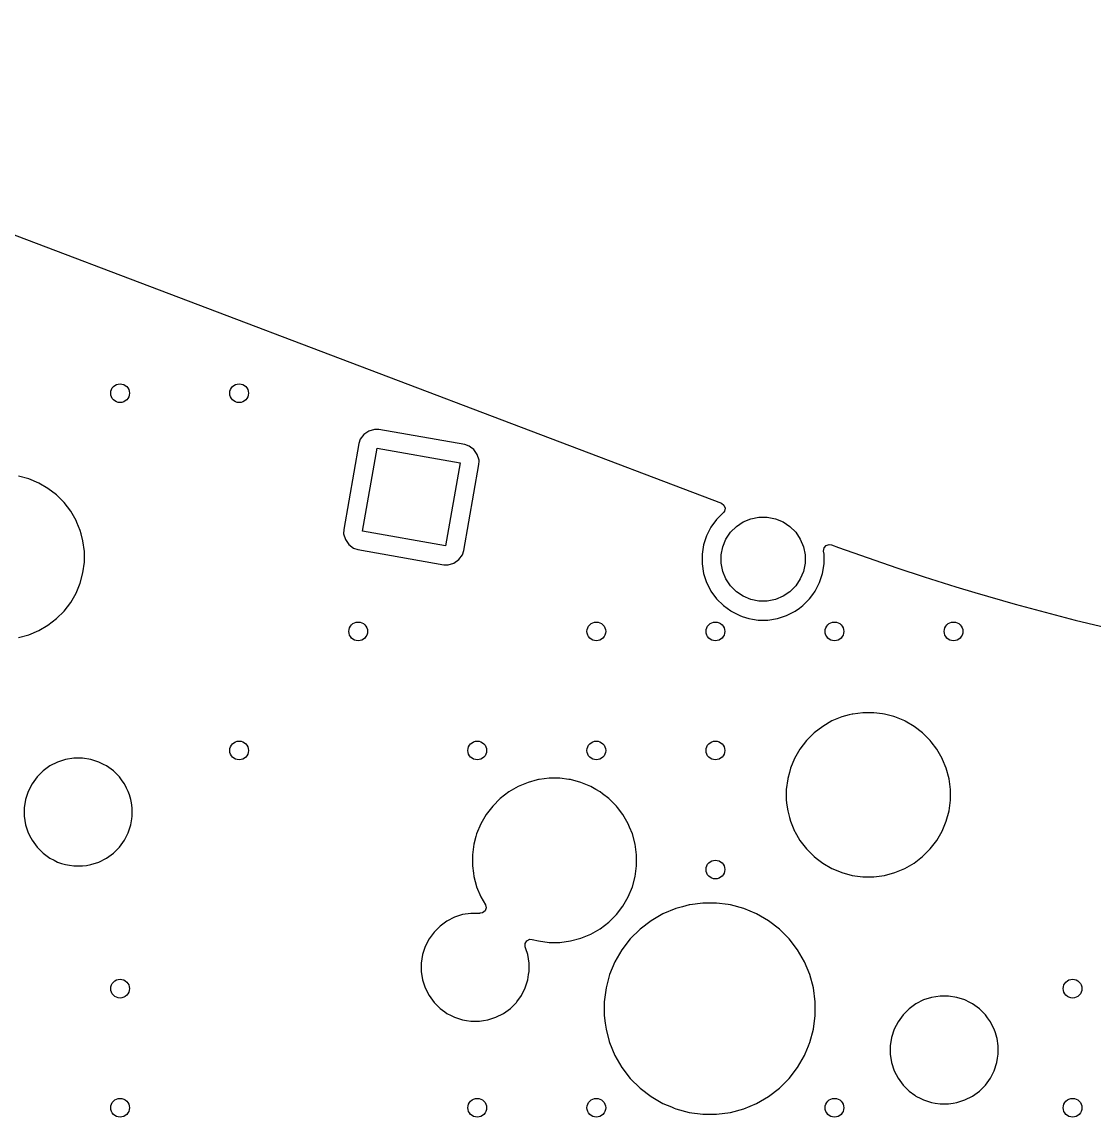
# Model space of a CAD drawing. Extents: x 2.6 to 14.2, y -9.4 to -3.8.
# Drawn here: x 6.601 to 7.501, y -4.938 to -4.019 of the extents above; entities that cross this region are included whole.
import ezdxf

# ---------------------------------------------------------------- set-up
doc = ezdxf.new("R2010")
doc.units = 0
doc.header["$MEASUREMENT"] = 0
doc.layers.add('BLACK', color=7, linetype='CONTINUOUS')

msp = doc.modelspace()

# ---------------------------------------------------------------- linework, layer by layer
at = {"layer": 'BLACK', "linetype": 'CONTINUOUS'}
for p, q in [((6.12296, -4.01874), (7.18823, -4.42277)), ((6.88803, -4.36521), (6.88502, -4.3692)), ((6.89212, -4.36235), (6.88803, -4.36521)), ((6.88803, -4.36521), (6.88803, -4.36521)), ((6.8969, -4.36089), (6.89212, -4.36235)), ((6.90064, -4.36096), (6.8969, -4.36089)), ((6.8969, -4.36089), (6.8969, -4.36089)), ((6.90064, -4.36096), (6.90064, -4.36096)), ((6.97287, -4.37369), (6.90064, -4.36096)), ((6.88381, -4.37274), (6.87107, -4.44497)), ((6.88502, -4.3692), (6.88381, -4.37274)), ((6.88381, -4.37274), (6.88381, -4.37274)), ((6.88681, -4.44649), (6.89912, -4.3767)), ((6.89912, -4.3767), (6.96891, -4.389)), ((6.9764, -4.37491), (6.97287, -4.37369)), ((6.97287, -4.37369), (6.97287, -4.37369)), ((6.97287, -4.37369), (6.97287, -4.37369)), ((6.97287, -4.37369), (6.97287, -4.37369)), ((6.97287, -4.37369), (6.97287, -4.37369)), ((6.97755, -4.37578), (6.9764, -4.37491)), ((6.9764, -4.37491), (6.9764, -4.37491)), ((6.98039, -4.37791), (6.97755, -4.37578)), ((6.98326, -4.38201), (6.98039, -4.37791)), ((6.98039, -4.37791), (6.98039, -4.37791)), ((6.98381, -4.3838), (6.98326, -4.38201)), ((6.98417, -4.38498), (6.98381, -4.3838)), ((6.98472, -4.38678), (6.98417, -4.38498)), ((6.9847, -4.38766), (6.98472, -4.38678)), ((6.98472, -4.38678), (6.98472, -4.38678)), ((6.96891, -4.389), (6.9566, -4.45879)), ((6.97192, -4.46275), (6.98465, -4.39052)), ((6.98465, -4.39052), (6.9847, -4.38766)), ((6.60652, -4.40253), (6.5978, -4.40019)), ((6.61487, -4.40599), (6.60652, -4.40253)), ((6.6227, -4.41051), (6.61487, -4.40599)), ((6.61487, -4.40599), (6.61487, -4.40599)), ((6.62986, -4.416), (6.6227, -4.41051)), ((6.62986, -4.41601), (6.62986, -4.416)), ((6.63625, -4.42239), (6.62986, -4.41601)), ((6.64175, -4.42956), (6.63625, -4.42239)), ((6.63625, -4.42239), (6.63625, -4.42239)), ((7.18823, -4.42277), (7.19042, -4.42443)), ((6.64627, -4.43738), (6.64175, -4.42956)), ((6.64175, -4.42956), (6.64175, -4.42956)), ((6.64175, -4.42956), (6.64175, -4.42956)), ((7.18995, -4.43079), (7.18425, -4.43649)), ((7.19077, -4.4297), (7.18995, -4.43079)), ((7.19042, -4.42443), (7.19137, -4.42702)), ((7.19137, -4.42702), (7.19077, -4.4297)), ((6.64704, -4.43924), (6.64627, -4.43738)), ((6.64627, -4.43738), (6.64627, -4.43738)), ((6.64627, -4.43738), (6.64627, -4.43738)), ((6.64972, -4.44573), (6.64704, -4.43924)), ((7.18425, -4.43649), (7.17951, -4.44301)), ((7.20083, -4.44245), (7.2066, -4.43859)), ((7.2066, -4.43859), (7.21302, -4.43593)), ((7.21302, -4.43593), (7.21983, -4.43458)), ((7.21983, -4.43458), (7.22678, -4.43458)), ((7.22678, -4.43458), (7.23359, -4.43593)), ((7.23359, -4.43593), (7.24001, -4.43859)), ((7.24001, -4.43859), (7.24578, -4.44245)), ((6.65052, -4.44871), (6.64972, -4.44573)), ((6.65206, -4.45446), (6.65052, -4.44871)), ((6.87107, -4.44497), (6.87101, -4.44871)), ((6.87101, -4.44871), (6.87247, -4.45349)), ((6.87101, -4.44871), (6.87101, -4.44871)), ((6.87107, -4.44497), (6.87107, -4.44497)), ((6.9566, -4.45879), (6.88681, -4.44649)), ((7.17585, -4.45019), (7.17336, -4.45785)), ((7.17951, -4.44301), (7.17585, -4.45019)), ((7.19205, -4.45314), (7.19591, -4.44736)), ((7.19591, -4.44736), (7.20083, -4.44245)), ((7.24578, -4.44245), (7.25069, -4.44736)), ((7.25069, -4.44736), (7.25455, -4.45314)), ((6.65324, -4.46341), (6.65206, -4.45446)), ((6.87247, -4.45349), (6.87533, -4.45758)), ((6.87533, -4.45758), (6.87533, -4.45758)), ((6.87533, -4.45758), (6.87932, -4.46058)), ((7.17336, -4.45785), (7.1721, -4.46581)), ((7.18804, -4.46637), (7.1894, -4.45956)), ((7.1894, -4.45956), (7.19205, -4.45314)), ((7.25455, -4.45314), (7.25721, -4.45956)), ((7.25721, -4.45956), (7.25857, -4.46637)), ((7.27408, -4.46315), (7.27444, -4.46042)), ((7.27444, -4.46042), (7.27621, -4.45832)), ((7.27621, -4.45832), (7.27884, -4.45751)), ((7.27884, -4.45751), (7.28064, -4.45782)), ((7.28064, -4.45782), (7.28657, -4.46007)), ((7.28657, -4.46007), (7.33565, -4.47725)), ((6.65324, -4.47245), (6.65324, -4.46341)), ((6.87932, -4.46058), (6.88285, -4.4618)), ((6.88285, -4.4618), (6.95509, -4.47454)), ((6.96769, -4.47028), (6.9707, -4.46629)), ((6.9707, -4.46629), (6.97192, -4.46275)), ((7.1721, -4.46581), (7.1721, -4.47387)), ((7.18804, -4.47331), (7.18804, -4.46637)), ((7.25857, -4.46637), (7.25857, -4.47331)), ((7.2745, -4.46581), (7.27408, -4.46315)), ((7.2745, -4.47387), (7.2745, -4.46581)), ((6.65206, -4.4814), (6.65324, -4.47245)), ((6.95509, -4.47454), (6.95584, -4.47455)), ((6.95584, -4.47455), (6.95883, -4.4746)), ((6.95883, -4.4746), (6.9636, -4.47314)), ((6.95883, -4.4746), (6.95883, -4.4746)), ((6.95883, -4.4746), (6.95883, -4.4746)), ((6.95883, -4.4746), (6.95883, -4.4746)), ((6.9636, -4.47314), (6.96769, -4.47028)), ((7.1721, -4.47387), (7.17336, -4.48183)), ((7.1894, -4.48013), (7.18804, -4.47331)), ((7.25857, -4.47331), (7.25721, -4.48013)), ((7.27324, -4.48183), (7.2745, -4.47387)), ((7.33565, -4.47725), (7.35864, -4.48463)), ((6.64972, -4.49013), (6.65206, -4.4814)), ((7.17336, -4.48183), (7.17585, -4.4895)), ((7.19205, -4.48654), (7.1894, -4.48013)), ((7.19591, -4.49232), (7.19205, -4.48654)), ((7.25455, -4.48654), (7.25069, -4.49232)), ((7.25721, -4.48013), (7.25455, -4.48654)), ((7.27075, -4.48949), (7.27324, -4.48183)), ((7.35864, -4.48463), (7.38515, -4.49314)), ((6.64627, -4.49848), (6.64972, -4.49013)), ((7.17585, -4.4895), (7.17736, -4.49245)), ((7.17736, -4.49245), (7.17951, -4.49667)), ((7.17951, -4.49667), (7.17951, -4.49668)), ((7.17951, -4.49668), (7.18425, -4.5032)), ((7.20083, -4.49723), (7.19591, -4.49232)), ((7.25069, -4.49232), (7.24578, -4.49723)), ((7.26503, -4.49952), (7.26709, -4.49668)), ((7.26709, -4.49668), (7.27075, -4.48949)), ((7.38515, -4.49314), (7.40102, -4.49779)), ((6.63625, -4.51347), (6.64175, -4.5063)), ((6.64175, -4.5063), (6.64627, -4.49848)), ((7.18425, -4.5032), (7.18995, -4.50889)), ((7.2066, -4.50109), (7.20083, -4.49723)), ((7.21302, -4.50375), (7.2066, -4.50109)), ((7.21983, -4.5051), (7.21302, -4.50375)), ((7.22678, -4.5051), (7.21983, -4.5051)), ((7.23359, -4.50375), (7.22678, -4.5051)), ((7.24001, -4.50109), (7.23359, -4.50375)), ((7.24578, -4.49723), (7.24001, -4.50109)), ((7.25666, -4.50889), (7.26236, -4.5032)), ((7.26236, -4.5032), (7.26503, -4.49952)), ((7.26236, -4.5032), (7.26236, -4.5032)), ((7.26236, -4.5032), (7.26236, -4.5032)), ((7.40102, -4.49779), (7.43505, -4.50775)), ((6.62986, -4.51986), (6.63625, -4.51347)), ((6.63625, -4.51347), (6.63625, -4.51347)), ((6.63625, -4.51347), (6.63625, -4.51347)), ((7.18995, -4.50889), (7.19605, -4.51333)), ((7.19605, -4.51333), (7.19647, -4.51363)), ((7.19647, -4.51363), (7.20089, -4.51589)), ((7.24296, -4.51729), (7.25014, -4.51363)), ((7.25014, -4.51363), (7.2538, -4.51097)), ((7.2538, -4.51097), (7.25666, -4.50889)), ((7.25666, -4.50889), (7.25666, -4.50889)), ((7.25666, -4.50889), (7.25666, -4.50889)), ((7.43505, -4.50775), (7.48531, -4.52107)), ((6.6227, -4.52536), (6.62986, -4.51986)), ((6.62986, -4.51986), (6.62986, -4.51986)), ((6.62986, -4.51986), (6.62986, -4.51986)), ((7.20089, -4.51589), (7.20365, -4.51729)), ((7.20365, -4.51729), (7.20365, -4.51729)), ((7.20365, -4.51729), (7.20365, -4.51729)), ((7.20365, -4.51729), (7.20568, -4.51795)), ((7.20568, -4.51795), (7.21131, -4.51978)), ((7.21131, -4.51978), (7.21438, -4.52027)), ((7.21438, -4.52027), (7.21927, -4.52104)), ((7.21927, -4.52104), (7.21927, -4.52104)), ((7.21927, -4.52104), (7.22733, -4.52104)), ((7.22733, -4.52104), (7.23529, -4.51978)), ((7.22733, -4.52104), (7.22733, -4.52104)), ((7.23529, -4.51978), (7.24296, -4.51729)), ((7.48531, -4.52107), (7.52663, -4.53087)), ((6.5978, -4.53567), (6.60652, -4.53333)), ((6.60652, -4.53333), (6.61487, -4.52987)), ((6.61487, -4.52987), (6.6227, -4.52536)), ((7.28114, -4.60579), (7.27332, -4.61031)), ((7.28949, -4.60233), (7.28114, -4.60579)), ((7.28114, -4.60579), (7.28114, -4.60579)), ((7.29567, -4.60068), (7.28949, -4.60233)), ((7.29821, -4.6), (7.29567, -4.60068)), ((7.29864, -4.59994), (7.29821, -4.6)), ((7.30717, -4.59882), (7.29864, -4.59994)), ((7.3162, -4.59882), (7.30717, -4.59882)), ((7.30717, -4.59882), (7.30717, -4.59882)), ((7.32366, -4.5998), (7.3162, -4.59882)), ((7.3162, -4.59882), (7.3162, -4.59882)), ((7.32516, -4.6), (7.32366, -4.5998)), ((7.33309, -4.60212), (7.32516, -4.6)), ((7.33389, -4.60233), (7.33309, -4.60212)), ((7.34223, -4.60579), (7.33389, -4.60233)), ((7.34263, -4.60602), (7.34223, -4.60579)), ((7.34223, -4.60579), (7.34223, -4.60579)), ((7.35003, -4.61029), (7.34263, -4.60602)), ((7.26615, -4.61581), (7.25976, -4.6222)), ((7.27332, -4.61031), (7.26615, -4.61581)), ((7.35006, -4.61031), (7.35003, -4.61029)), ((7.35722, -4.61581), (7.35006, -4.61031)), ((7.3627, -4.62128), (7.35722, -4.61581)), ((7.35722, -4.61581), (7.35722, -4.61581)), ((7.25976, -4.6222), (7.25426, -4.62936)), ((7.36361, -4.6222), (7.3627, -4.62128)), ((7.36449, -4.62334), (7.36361, -4.6222)), ((7.36361, -4.6222), (7.36361, -4.6222)), ((7.36361, -4.6222), (7.36361, -4.6222)), ((7.36911, -4.62936), (7.36449, -4.62334)), ((7.25426, -4.62936), (7.24974, -4.63719)), ((7.37363, -4.63719), (7.36911, -4.62936)), ((7.36911, -4.62936), (7.36911, -4.62936)), ((7.36911, -4.62936), (7.36911, -4.62936)), ((6.62434, -4.64352), (6.61857, -4.64771)), ((6.63069, -4.64028), (6.62434, -4.64352)), ((6.63747, -4.63808), (6.63069, -4.64028)), ((6.63069, -4.64028), (6.63069, -4.64028)), ((6.64451, -4.63696), (6.63747, -4.63808)), ((6.65164, -4.63696), (6.64451, -4.63696)), ((6.64451, -4.63696), (6.64451, -4.63696)), ((6.65868, -4.63808), (6.65164, -4.63696)), ((6.65164, -4.63696), (6.65164, -4.63696)), ((6.66546, -4.64028), (6.65868, -4.63808)), ((6.66944, -4.64231), (6.66546, -4.64028)), ((6.66546, -4.64028), (6.66546, -4.64028)), ((6.67182, -4.64352), (6.66944, -4.64231)), ((6.67758, -4.64771), (6.67182, -4.64352)), ((6.67182, -4.64352), (6.67182, -4.64352)), ((6.67182, -4.64352), (6.67182, -4.64352)), ((7.24974, -4.63719), (7.24629, -4.64553)), ((7.24974, -4.63719), (7.24974, -4.63719)), ((7.374, -4.63808), (7.37363, -4.63719)), ((7.37363, -4.63719), (7.37363, -4.63719)), ((7.37363, -4.63719), (7.37363, -4.63719)), ((7.37709, -4.64553), (7.374, -4.63808)), ((6.61353, -4.65275), (6.60934, -4.65852)), ((6.61857, -4.64771), (6.61353, -4.65275)), ((6.61353, -4.65275), (6.61353, -4.65275)), ((6.61857, -4.64771), (6.61857, -4.64771)), ((6.68263, -4.65275), (6.67758, -4.64771)), ((6.67758, -4.64771), (6.67758, -4.64771)), ((6.68503, -4.65606), (6.68263, -4.65275)), ((6.68263, -4.65275), (6.68263, -4.65275)), ((7.24537, -4.64894), (7.24401, -4.65404)), ((7.24629, -4.64553), (7.24537, -4.64894)), ((7.37942, -4.65426), (7.37709, -4.64553)), ((6.60934, -4.65852), (6.6061, -4.66487)), ((6.68682, -4.65852), (6.68503, -4.65606)), ((6.68869, -4.6622), (6.68682, -4.65852)), ((6.69005, -4.66487), (6.68869, -4.6622)), ((7.01757, -4.66086), (7.00975, -4.66538)), ((7.02592, -4.6574), (7.01757, -4.66086)), ((7.01757, -4.66086), (7.01757, -4.66086)), ((7.03363, -4.65534), (7.02592, -4.6574)), ((7.03465, -4.65506), (7.03363, -4.65534)), ((7.03508, -4.65501), (7.03465, -4.65506)), ((7.0436, -4.65389), (7.03508, -4.65501)), ((7.05264, -4.65389), (7.0436, -4.65389)), ((7.0436, -4.65389), (7.0436, -4.65389)), ((7.0601, -4.65487), (7.05264, -4.65389)), ((7.05264, -4.65389), (7.05264, -4.65389)), ((7.06159, -4.65506), (7.0601, -4.65487)), ((7.07024, -4.65738), (7.06159, -4.65506)), ((7.07032, -4.6574), (7.07024, -4.65738)), ((7.07867, -4.66086), (7.07032, -4.6574)), ((7.08275, -4.66322), (7.07867, -4.66086)), ((7.07867, -4.66086), (7.07867, -4.66086)), ((7.24395, -4.65426), (7.24277, -4.66322)), ((7.24401, -4.65404), (7.24395, -4.65426)), ((7.24395, -4.65426), (7.24395, -4.65426)), ((7.3806, -4.66322), (7.37942, -4.65426)), ((6.6039, -4.67165), (6.60278, -4.67869)), ((6.6061, -4.66487), (6.6039, -4.67165)), ((6.6061, -4.66487), (6.6061, -4.66487)), ((6.69102, -4.66785), (6.69005, -4.66487)), ((6.69005, -4.66487), (6.69005, -4.66487)), ((6.69226, -4.67165), (6.69102, -4.66785)), ((6.69272, -4.6746), (6.69226, -4.67165)), ((7.00258, -4.67088), (6.99619, -4.67726)), ((7.00975, -4.66538), (7.00258, -4.67088)), ((7.08649, -4.66538), (7.08275, -4.66322)), ((7.08851, -4.66693), (7.08649, -4.66538)), ((7.09366, -4.67088), (7.08851, -4.66693)), ((7.10005, -4.67726), (7.09366, -4.67088)), ((7.09366, -4.67088), (7.09366, -4.67088)), ((7.09366, -4.67088), (7.09366, -4.67088)), ((7.24277, -4.66322), (7.24277, -4.67225)), ((7.3806, -4.67225), (7.3806, -4.66322)), ((6.60278, -4.67869), (6.60278, -4.68582)), ((6.69337, -4.67869), (6.69272, -4.6746)), ((6.69337, -4.68582), (6.69337, -4.67869)), ((6.99619, -4.67726), (6.99069, -4.68443)), ((7.10103, -4.67854), (7.10005, -4.67726)), ((7.10005, -4.67726), (7.10005, -4.67726)), ((7.10005, -4.67726), (7.10005, -4.67726)), ((7.10555, -4.68443), (7.10103, -4.67854)), ((7.24277, -4.67225), (7.24333, -4.67654)), ((7.24333, -4.67654), (7.24395, -4.68121)), ((7.37942, -4.68121), (7.3806, -4.67225)), ((6.60278, -4.68582), (6.6039, -4.69286)), ((6.69226, -4.69286), (6.69305, -4.68782)), ((6.69305, -4.68782), (6.69337, -4.68582)), ((6.99069, -4.68443), (6.98618, -4.69226)), ((7.11006, -4.69226), (7.10555, -4.68443)), ((7.10555, -4.68443), (7.10555, -4.68443)), ((7.10555, -4.68443), (7.10555, -4.68443)), ((7.24395, -4.68121), (7.24548, -4.68692)), ((7.24548, -4.68692), (7.24629, -4.68993)), ((7.24629, -4.68993), (7.24974, -4.69828)), ((7.37363, -4.69828), (7.37709, -4.68993)), ((7.37709, -4.68993), (7.37942, -4.68121)), ((6.6039, -4.69286), (6.6061, -4.69964)), ((6.69005, -4.69964), (6.69226, -4.69286)), ((6.98618, -4.69226), (6.98272, -4.7006)), ((6.98618, -4.69226), (6.98618, -4.69226)), ((7.11118, -4.69495), (7.11006, -4.69226)), ((7.11006, -4.69226), (7.11006, -4.69226)), ((7.11006, -4.69226), (7.11006, -4.69226)), ((7.11352, -4.7006), (7.11118, -4.69495)), ((7.24974, -4.69828), (7.24974, -4.69828)), ((7.24974, -4.69828), (7.25, -4.69872)), ((7.25, -4.69872), (7.25424, -4.70607)), ((7.36911, -4.7061), (7.37363, -4.69828)), ((6.6061, -4.69964), (6.6061, -4.69964)), ((6.6061, -4.69964), (6.6083, -4.70396)), ((6.6083, -4.70396), (6.60933, -4.70598)), ((6.60933, -4.70598), (6.60934, -4.706)), ((6.60934, -4.706), (6.61353, -4.71176)), ((6.68263, -4.71177), (6.68682, -4.706)), ((6.68682, -4.706), (6.69005, -4.69964)), ((6.98215, -4.70273), (6.9804, -4.70926)), ((6.98272, -4.7006), (6.98215, -4.70273)), ((7.11586, -4.70933), (7.11352, -4.7006)), ((7.25424, -4.70607), (7.25426, -4.7061)), ((7.25426, -4.7061), (7.25976, -4.71327)), ((7.36361, -4.71327), (7.36911, -4.7061)), ((6.61353, -4.71176), (6.61353, -4.71177)), ((6.61353, -4.71177), (6.61857, -4.71681)), ((6.61857, -4.71681), (6.61857, -4.71681)), ((6.61857, -4.71681), (6.62204, -4.71933)), ((6.67182, -4.721), (6.67758, -4.71681)), ((6.67758, -4.71681), (6.68263, -4.71177)), ((6.98038, -4.70933), (6.9792, -4.71829)), ((6.9804, -4.70926), (6.98038, -4.70933)), ((6.98038, -4.70933), (6.98038, -4.70933)), ((7.11704, -4.71829), (7.11586, -4.70933)), ((7.25976, -4.71327), (7.25976, -4.71327)), ((7.25976, -4.71327), (7.26615, -4.71966)), ((7.35722, -4.71966), (7.36361, -4.71327)), ((7.36361, -4.71327), (7.36361, -4.71327)), ((7.36361, -4.71327), (7.36361, -4.71327)), ((6.62204, -4.71933), (6.62434, -4.721)), ((6.62434, -4.721), (6.6278, -4.72276)), ((6.6278, -4.72276), (6.63069, -4.72423)), ((6.63069, -4.72423), (6.63069, -4.72423)), ((6.63069, -4.72423), (6.63408, -4.72534)), ((6.63408, -4.72534), (6.63747, -4.72644)), ((6.63747, -4.72644), (6.64073, -4.72695)), ((6.64073, -4.72695), (6.64451, -4.72755)), ((6.65164, -4.72755), (6.65505, -4.72701)), ((6.65505, -4.72701), (6.65868, -4.72644)), ((6.65868, -4.72644), (6.66546, -4.72423)), ((6.66546, -4.72423), (6.67182, -4.721)), ((6.9792, -4.71829), (6.9792, -4.72732)), ((7.11704, -4.72732), (7.11704, -4.71829)), ((7.26615, -4.71966), (7.26615, -4.71966)), ((7.26615, -4.71966), (7.26615, -4.71966)), ((7.26615, -4.71966), (7.26789, -4.721)), ((7.26789, -4.721), (7.27332, -4.72516)), ((7.27332, -4.72516), (7.27332, -4.72516)), ((7.27332, -4.72516), (7.27332, -4.72516)), ((7.27332, -4.72516), (7.28114, -4.72968)), ((7.34223, -4.72968), (7.35006, -4.72516)), ((7.35006, -4.72516), (7.35722, -4.71966)), ((7.35722, -4.71966), (7.35722, -4.71966)), ((7.35722, -4.71966), (7.35722, -4.71966)), ((6.64451, -4.72755), (6.64451, -4.72755)), ((6.64451, -4.72755), (6.65164, -4.72755)), ((6.9792, -4.72732), (6.98003, -4.73363)), ((6.98003, -4.73363), (6.98038, -4.73628)), ((6.98038, -4.73628), (6.98268, -4.74485)), ((7.11352, -4.745), (7.11586, -4.73628)), ((7.11586, -4.73628), (7.11704, -4.72732)), ((7.28114, -4.72968), (7.28114, -4.72968)), ((7.28114, -4.72968), (7.28114, -4.72968)), ((7.28114, -4.72968), (7.28463, -4.73112)), ((7.28463, -4.73112), (7.28949, -4.73313)), ((7.28949, -4.73313), (7.29821, -4.73547)), ((7.29821, -4.73547), (7.30717, -4.73665)), ((7.3162, -4.73665), (7.32516, -4.73547)), ((7.32516, -4.73547), (7.33389, -4.73313)), ((7.33389, -4.73313), (7.34223, -4.72968)), ((6.98268, -4.74485), (6.98272, -4.745)), ((6.98272, -4.745), (6.98618, -4.75335)), ((7.11006, -4.75335), (7.11352, -4.745)), ((7.30717, -4.73665), (7.30717, -4.73665)), ((7.30717, -4.73665), (7.3162, -4.73665)), ((7.3162, -4.73665), (7.3162, -4.73665)), ((6.98618, -4.75335), (6.98618, -4.75335)), ((6.98618, -4.75335), (6.99004, -4.76004)), ((7.10555, -4.76117), (7.11006, -4.75335)), ((6.99069, -4.76271), (6.98979, -4.76531)), ((6.99004, -4.76004), (6.99069, -4.76271)), ((7.10005, -4.76834), (7.10555, -4.76117)), ((7.14993, -4.76325), (7.1392, -4.7677)), ((7.15548, -4.76177), (7.14993, -4.76325)), ((7.14993, -4.76325), (7.14993, -4.76325)), ((7.16115, -4.76024), (7.15548, -4.76177)), ((7.16171, -4.76017), (7.16115, -4.76024)), ((7.17267, -4.75873), (7.16171, -4.76017)), ((7.18428, -4.75873), (7.17267, -4.75873)), ((7.17267, -4.75873), (7.17267, -4.75873)), ((7.19387, -4.75999), (7.18428, -4.75873)), ((7.18428, -4.75873), (7.18428, -4.75873)), ((7.1958, -4.76024), (7.19387, -4.75999)), ((7.20702, -4.76325), (7.1958, -4.76024)), ((7.21775, -4.7677), (7.20702, -4.76325)), ((7.20702, -4.76325), (7.20702, -4.76325)), ((7.20702, -4.76325), (7.20702, -4.76325)), ((6.96413, -4.77062), (6.95777, -4.77386)), ((6.97091, -4.76842), (6.96413, -4.77062)), ((6.96413, -4.77062), (6.96413, -4.77062)), ((6.97795, -4.76731), (6.97091, -4.76842)), ((6.98508, -4.76731), (6.97795, -4.76731)), ((6.97795, -4.76731), (6.97795, -4.76731)), ((6.98527, -4.76732), (6.98508, -4.76731)), ((6.98508, -4.76731), (6.98508, -4.76731)), ((6.98763, -4.76701), (6.98527, -4.76728)), ((6.98527, -4.76728), (6.98527, -4.76732)), ((6.98979, -4.76531), (6.98763, -4.76701)), ((7.09366, -4.77473), (7.10005, -4.76834)), ((7.10005, -4.76834), (7.10005, -4.76834)), ((7.10005, -4.76834), (7.10005, -4.76834)), ((7.1392, -4.7677), (7.12915, -4.7735)), ((7.1392, -4.7677), (7.1392, -4.7677)), ((7.22781, -4.7735), (7.21775, -4.7677)), ((7.21775, -4.7677), (7.21775, -4.7677)), ((6.95201, -4.77805), (6.94697, -4.78309)), ((6.95777, -4.77386), (6.95201, -4.77805)), ((6.95201, -4.77805), (6.95201, -4.77805)), ((7.07867, -4.78475), (7.08649, -4.78023)), ((7.08649, -4.78023), (7.09366, -4.77473)), ((7.09366, -4.77473), (7.09366, -4.77473)), ((7.09366, -4.77473), (7.09366, -4.77473)), ((7.11993, -4.78057), (7.11172, -4.78879)), ((7.12915, -4.7735), (7.11993, -4.78057)), ((7.11993, -4.78057), (7.11993, -4.78057)), ((7.23702, -4.78057), (7.22781, -4.7735)), ((7.24523, -4.78879), (7.23702, -4.78057)), ((7.23702, -4.78057), (7.23702, -4.78057)), ((6.94277, -4.78886), (6.93954, -4.79521)), ((6.94697, -4.78309), (6.94277, -4.78886)), ((6.94697, -4.78309), (6.94697, -4.78309)), ((7.02346, -4.79262), (7.02489, -4.79027)), ((7.02489, -4.79027), (7.02735, -4.78905)), ((7.02735, -4.78905), (7.02945, -4.78915)), ((7.02945, -4.78915), (7.03465, -4.79054)), ((7.03465, -4.79054), (7.0436, -4.79172)), ((7.05264, -4.79172), (7.06159, -4.79054)), ((7.06159, -4.79054), (7.07032, -4.7882)), ((7.07032, -4.7882), (7.07867, -4.78475)), ((7.11172, -4.78879), (7.10465, -4.798)), ((7.11172, -4.78879), (7.11172, -4.78879)), ((7.2523, -4.798), (7.24523, -4.78879)), ((7.24523, -4.78879), (7.24523, -4.78879)), ((6.93954, -4.79521), (6.93733, -4.80199)), ((6.93954, -4.79521), (6.93954, -4.79521)), ((7.02354, -4.79537), (7.02346, -4.79262)), ((7.0241, -4.7971), (7.02354, -4.79537)), ((7.02569, -4.80199), (7.0241, -4.7971)), ((7.0436, -4.79172), (7.0436, -4.79172)), ((7.0436, -4.79172), (7.05264, -4.79172)), ((7.05264, -4.79172), (7.05264, -4.79172)), ((7.10465, -4.798), (7.09884, -4.80806)), ((7.25807, -4.80799), (7.2523, -4.798)), ((6.93733, -4.80199), (6.93622, -4.80904)), ((6.93622, -4.80904), (6.93622, -4.81617)), ((7.02681, -4.80904), (7.02569, -4.80199)), ((7.02681, -4.81617), (7.02681, -4.80904)), ((7.09884, -4.80806), (7.0944, -4.81879)), ((7.09884, -4.80806), (7.09884, -4.80806)), ((7.25811, -4.80806), (7.25807, -4.80799)), ((7.26256, -4.81879), (7.25811, -4.80806)), ((6.93622, -4.81617), (6.93733, -4.82321)), ((7.02569, -4.82321), (7.02639, -4.81879)), ((7.02639, -4.81879), (7.02681, -4.81617)), ((7.0944, -4.81879), (7.09234, -4.82646)), ((7.0944, -4.81879), (7.0944, -4.81879)), ((7.26556, -4.83001), (7.26256, -4.81879)), ((6.93733, -4.82321), (6.93954, -4.82999)), ((7.02349, -4.82999), (7.02569, -4.82321)), ((7.09234, -4.82646), (7.09139, -4.83001)), ((6.93954, -4.82999), (6.93954, -4.82999)), ((6.93954, -4.82999), (6.94277, -4.83634)), ((6.94277, -4.83634), (6.94697, -4.84211)), ((7.01869, -4.83849), (7.01977, -4.83701)), ((7.01977, -4.83701), (7.02025, -4.83634)), ((7.02025, -4.83634), (7.02349, -4.82999)), ((7.09139, -4.83001), (7.08987, -4.84152)), ((7.09139, -4.83001), (7.09139, -4.83001)), ((7.26708, -4.84152), (7.26556, -4.83001)), ((7.37187, -4.83677), (7.36483, -4.83788)), ((7.379, -4.83677), (7.37187, -4.83677)), ((7.37187, -4.83677), (7.37187, -4.83677)), ((7.38604, -4.83788), (7.379, -4.83677)), ((7.379, -4.83677), (7.379, -4.83677)), ((6.94697, -4.84211), (6.94697, -4.84211)), ((6.94697, -4.84211), (6.95201, -4.84715)), ((7.01102, -4.84715), (7.01606, -4.84211)), ((7.01606, -4.84211), (7.01649, -4.84152)), ((7.01606, -4.84211), (7.01606, -4.84211)), ((7.01606, -4.84211), (7.01606, -4.84211)), ((7.01649, -4.84152), (7.01869, -4.83849)), ((7.08987, -4.84152), (7.08987, -4.85314)), ((7.26708, -4.85314), (7.26708, -4.84152)), ((7.3517, -4.84332), (7.34593, -4.84751)), ((7.35805, -4.84008), (7.3517, -4.84332)), ((7.36483, -4.83788), (7.35805, -4.84008)), ((7.35805, -4.84008), (7.35805, -4.84008)), ((7.39283, -4.84008), (7.38604, -4.83788)), ((7.3968, -4.84211), (7.39283, -4.84008)), ((7.39283, -4.84008), (7.39283, -4.84008)), ((7.39918, -4.84332), (7.3968, -4.84211)), ((7.40495, -4.84751), (7.39918, -4.84332)), ((7.39918, -4.84332), (7.39918, -4.84332)), ((7.39918, -4.84332), (7.39918, -4.84332)), ((6.95201, -4.84715), (6.95201, -4.84715)), ((6.95201, -4.84715), (6.95612, -4.85014)), ((6.95612, -4.85014), (6.95777, -4.85134)), ((6.95777, -4.85134), (6.9613, -4.85314)), ((6.9613, -4.85314), (6.96413, -4.85458)), ((6.96413, -4.85458), (6.96413, -4.85458)), ((6.96413, -4.85458), (6.96574, -4.8551)), ((6.96574, -4.8551), (6.97091, -4.85678)), ((6.99212, -4.85678), (6.9989, -4.85458)), ((6.9989, -4.85458), (7.00525, -4.85134)), ((7.00525, -4.85134), (7.01102, -4.84715)), ((7.08987, -4.85314), (7.0907, -4.85943)), ((7.26556, -4.86465), (7.26708, -4.85314)), ((7.34089, -4.85255), (7.3367, -4.85832)), ((7.34593, -4.84751), (7.34089, -4.85255)), ((7.34089, -4.85255), (7.34089, -4.85255)), ((7.34593, -4.84751), (7.34593, -4.84751)), ((7.40999, -4.85255), (7.40495, -4.84751)), ((7.40495, -4.84751), (7.40495, -4.84751)), ((7.41184, -4.8551), (7.40999, -4.85255)), ((7.40999, -4.85255), (7.40999, -4.85255)), ((7.41418, -4.85832), (7.41184, -4.8551)), ((6.97091, -4.85678), (6.97417, -4.8573)), ((6.97417, -4.8573), (6.97795, -4.8579)), ((6.97795, -4.8579), (6.97795, -4.8579)), ((6.97795, -4.8579), (6.98508, -4.8579)), ((6.98508, -4.8579), (6.98849, -4.85736)), ((6.98849, -4.85736), (6.99212, -4.85678)), ((7.0907, -4.85943), (7.09139, -4.86465)), ((7.09139, -4.86465), (7.09414, -4.87493)), ((7.26256, -4.87587), (7.26556, -4.86465)), ((7.33346, -4.86467), (7.33126, -4.87145)), ((7.3367, -4.85832), (7.33346, -4.86467)), ((7.33346, -4.86467), (7.33346, -4.86467)), ((7.41609, -4.86208), (7.41418, -4.85832)), ((7.41741, -4.86467), (7.41609, -4.86208)), ((7.41836, -4.86757), (7.41741, -4.86467)), ((7.41741, -4.86467), (7.41741, -4.86467)), ((7.33126, -4.87145), (7.33014, -4.8785)), ((7.41962, -4.87145), (7.41836, -4.86757)), ((7.41978, -4.87246), (7.41962, -4.87145)), ((7.42073, -4.8785), (7.41978, -4.87246)), ((7.09414, -4.87493), (7.0944, -4.87587)), ((7.0944, -4.87587), (7.0944, -4.87587)), ((7.0944, -4.87587), (7.09884, -4.8866)), ((7.25869, -4.8852), (7.26147, -4.8785)), ((7.26147, -4.8785), (7.26232, -4.87644)), ((7.26232, -4.87644), (7.26256, -4.87587)), ((7.26232, -4.87644), (7.26232, -4.87644)), ((7.26256, -4.87587), (7.26256, -4.87587)), ((7.26256, -4.87587), (7.26256, -4.87587)), ((7.33014, -4.8785), (7.33014, -4.88563)), ((7.42073, -4.88563), (7.42073, -4.8785)), ((7.09884, -4.8866), (7.09884, -4.8866)), ((7.09884, -4.8866), (7.10465, -4.89666)), ((7.2523, -4.89666), (7.25811, -4.8866)), ((7.25811, -4.8866), (7.25869, -4.8852)), ((7.33014, -4.88563), (7.33126, -4.89267)), ((7.33126, -4.89267), (7.33346, -4.89945)), ((7.41741, -4.89945), (7.41962, -4.89267)), ((7.41962, -4.89267), (7.42019, -4.88904)), ((7.42019, -4.88904), (7.42073, -4.88563)), ((7.10465, -4.89666), (7.11172, -4.90588)), ((7.24523, -4.90588), (7.2523, -4.89666)), ((7.33346, -4.89945), (7.33346, -4.89945)), ((7.33346, -4.89945), (7.3367, -4.9058)), ((7.41418, -4.9058), (7.41741, -4.89945)), ((7.11172, -4.90588), (7.11172, -4.90588)), ((7.11172, -4.90588), (7.11993, -4.91409)), ((7.23702, -4.91409), (7.24523, -4.90588)), ((7.3367, -4.9058), (7.34089, -4.91157)), ((7.40999, -4.91157), (7.41418, -4.9058)), ((7.11993, -4.91409), (7.11993, -4.91409)), ((7.11993, -4.91409), (7.12915, -4.92116)), ((7.22781, -4.92116), (7.23702, -4.91409)), ((7.34089, -4.91157), (7.34089, -4.91157)), ((7.34089, -4.91157), (7.34593, -4.91661)), ((7.34593, -4.91661), (7.34593, -4.91661)), ((7.34593, -4.91661), (7.35074, -4.9201)), ((7.35074, -4.9201), (7.3517, -4.9208)), ((7.39918, -4.9208), (7.40495, -4.91661)), ((7.40495, -4.91661), (7.40999, -4.91157)), ((7.12915, -4.92116), (7.1392, -4.92697)), ((7.1392, -4.92697), (7.1392, -4.92697)), ((7.1392, -4.92697), (7.1392, -4.92697)), ((7.1392, -4.92697), (7.14622, -4.92987)), ((7.20702, -4.93141), (7.21775, -4.92697)), ((7.21775, -4.92697), (7.22781, -4.92116)), ((7.3517, -4.9208), (7.35585, -4.92292)), ((7.35585, -4.92292), (7.35805, -4.92404)), ((7.35805, -4.92404), (7.35805, -4.92404)), ((7.35805, -4.92404), (7.36144, -4.92514)), ((7.36144, -4.92514), (7.36483, -4.92624)), ((7.36483, -4.92624), (7.36791, -4.92673)), ((7.36791, -4.92673), (7.37187, -4.92736)), ((7.37187, -4.92736), (7.37187, -4.92736)), ((7.37187, -4.92736), (7.379, -4.92736)), ((7.379, -4.92736), (7.38296, -4.92673)), ((7.38296, -4.92673), (7.38604, -4.92624)), ((7.38604, -4.92624), (7.39283, -4.92404)), ((7.39283, -4.92404), (7.39918, -4.9208)), ((7.14622, -4.92987), (7.14873, -4.93091)), ((7.14873, -4.93091), (7.14993, -4.93141)), ((7.14993, -4.93141), (7.16115, -4.93442)), ((7.16115, -4.93442), (7.17267, -4.93593)), ((7.17267, -4.93593), (7.17267, -4.93593)), ((7.17267, -4.93593), (7.18428, -4.93593)), ((7.18428, -4.93593), (7.1958, -4.93442)), ((7.18428, -4.93593), (7.18428, -4.93593)), ((7.1958, -4.93442), (7.20702, -4.93141))]:
    msp.add_line(p, q, dxfattribs=at)
at = {"layer": 'BLACK'}
for centre in [(6.68323, -4.33054), (6.78323, -4.33054), (6.88323, -4.53054), (7.08323, -4.53054), (7.18323, -4.53054), (7.28323, -4.53054), (7.38323, -4.53054), (6.78323, -4.63054), (6.98323, -4.63054), (7.08323, -4.63054), (7.18323, -4.63054), (7.18323, -4.73054), (6.68323, -4.83054), (7.48323, -4.83054), (6.68323, -4.93054), (6.98323, -4.93054), (7.08323, -4.93054), (7.28323, -4.93054), (7.48323, -4.93054)]:
    msp.add_circle(centre, 0.00787, dxfattribs=at)

doc.saveas('drawing.dxf')
